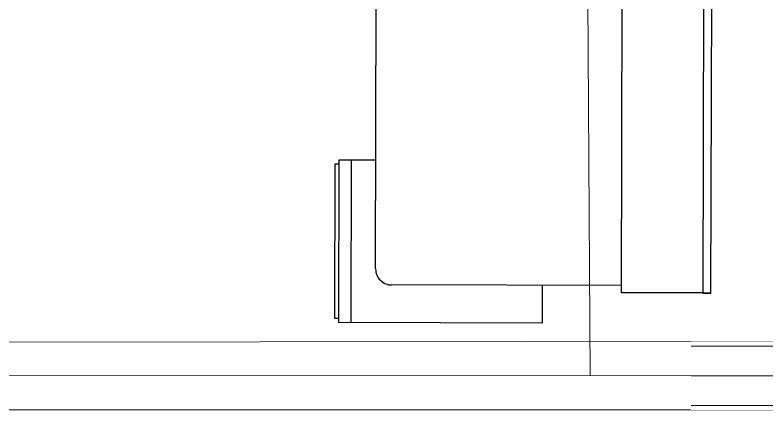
# Model space of a CAD drawing. Header units: inches. Extents: x 164.3 to 247.9, y 15.6 to 56.7.
# Drawn here: x 212.694 to 214.146, y 37.212 to 37.974 of the extents above; entities that cross this region are included whole.
import ezdxf

# ---------------------------------------------------------------- set-up
doc = ezdxf.new("R2010")
doc.units = ezdxf.units.IN
doc.header["$MEASUREMENT"] = 0
doc.set_wipeout_variables(frame=1)
doc.layers.get('0').update_dxf_attribs({"lineweight": 0})
for name, color, linetype, lineweight in [('WALL 1 100', 250, 'Continuous', 9), ('окно', 7, 'Continuous', 9), ('провода', 1, 'Continuous', 5)]:
    doc.layers.add(name, color=color, linetype=linetype, lineweight=lineweight)

# ---------------------------------------------------------------- blocks, each defined once
blk = doc.blocks.new('*U37')
blk.add_wipeout([(-69.25, 69.81), (69.25, 69.81), (69.25, -5), (-69.25, -5)]).dxf.layer = 'окно'
at = {"layer": 'окно'}
for p, q in [((-69.25, 64.81), (69.25, 64.81)), ((-69.25, 32.41), (69.25, 32.41)), ((-69.25, 0), (69.25, 0))]:
    blk.add_line(p, q, dxfattribs=at)

msp = doc.modelspace()

# ---------------------------------------------------------------- linework, layer by layer
at = {"color": 7, "linetype": 'ByBlock', "lineweight": -2}
for p, q in [((213.3899, 37.4847), (213.3928, 38.6774)), ((213.8648, 37.4379), (213.8667, 38.2226)), ((214.0236, 38.2223), (214.0217, 37.4375)), ((214.0374, 37.4375), (214.0393, 38.2222)), ((213.3191, 37.3807), (213.3198, 37.6946)), ((213.3198, 37.6946), (213.3904, 37.6944)), ((213.3426, 37.3806), (213.3434, 37.6945)), ((213.3112, 37.3885), (213.312, 37.6867)), ((213.312, 37.6867), (213.3198, 37.6867)), ((213.8648, 37.4521), (213.4212, 37.4532)), ((213.7116, 37.4525), (213.7114, 37.3797)), ((214.0218, 37.438), (213.8648, 37.4384)), ((214.0217, 37.4375), (213.8648, 37.4379)), ((214.022, 37.4383), (213.8651, 37.4386)), ((214.0217, 37.4375), (214.0374, 37.4375)), ((214.0218, 37.438), (214.0375, 37.438)), ((214.022, 37.4383), (214.0377, 37.4382)), ((213.3191, 37.3885), (213.3112, 37.3885)), ((213.3191, 37.3807), (213.3191, 37.3885)), ((213.7114, 37.3797), (213.3191, 37.3807))]:
    msp.add_line(p, q, dxfattribs=at)
msp.add_arc((213.4213, 37.4846), 0.0314, 179.8612, 269.8612, dxfattribs=at)
at = {"layer": 'WALL 1 100', "color": 0}
for p, q in [((228.126, 37.3598), (209.4053, 37.3395)), ((228.1228, 37.2123), (209.2538, 37.2123))]:
    msp.add_line(p, q, dxfattribs=at)
at = {"layer": 'провода', "color": 1}
for p, q in [((213.8042, 37.2782), (213.7983, 38.1768)), ((209.328, 37.2793), (220.7683, 37.277))]:
    msp.add_line(p, q, dxfattribs=at)

# ---------------------------------------------------------------- next in the draw order: block references
at = {"layer": 'провода', "color": 7, "linetype": 'ByBlock', "lineweight": 0, "xscale": 0.001765334191925971, "yscale": 0.001765334191925971, "zscale": 0.001765334191925971}
msp.add_blockref('*U37', (214.1214, 37.2211), dxfattribs=at)

doc.saveas('drawing.dxf')
